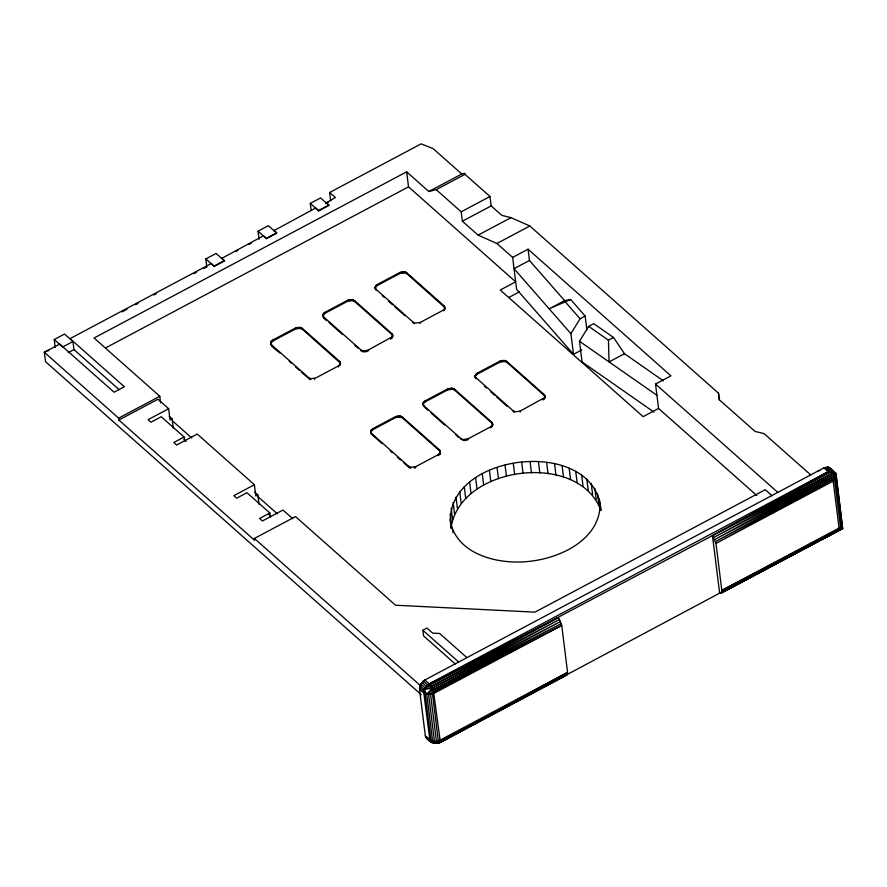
<?xml version="1.0" encoding="UTF-8"?>
<svg xmlns="http://www.w3.org/2000/svg" width="887" height="887" viewBox="0 0 887 887"><rect width="100%" height="100%" fill="white"/><g stroke="black" fill="none" stroke-linecap="round" stroke-linejoin="round"><path stroke-width="1.33" d="M451.173 528.142C438.71 452.825 595.931 433.71 600.942 510.513M451.516 528.408L450.164 513.773M600.166 504.248C599.778 540.094 559.564 558.411 528.597 561.438C498.427 564.842 455.231 554.597 450.075 519.383M419.484 688.911L420.804 683.966L424.962 679.996L430.372 684.964L433.311 689.898L440.085 740.168L439.32 743.04C433.71 744.337 427.212 741.41 425.339 735.855L419.484 688.911C422.855 693.401 428.986 696.173 434.231 693.224L561.737 625.435L559.475 619.436L558.222 617.585L427.667 684.831L424.252 689.454L423.775 692.703L430.018 741L430.805 742.031L439.32 743.04L567.203 674.94L567.58 672.379L561.737 625.435L433.909 691.638L432.49 693.944L438.333 740.889L440.118 741.499L567.591 673.909L439.852 742.474L430.949 740.523L425.339 735.855M421.602 683.7L423.432 680.739L823.923 467.87L828.491 467.205L836.042 473.547L842.65 528.608L720.687 593.359L719.623 593.159L439.852 742.474M279.882 353.037C277.254 350.321 266.167 344.533 272.764 340.054L295.393 328.035L300.383 327.403L302.356 328.378L339.51 361.297L340.508 363.803L340.109 362.029M270.746 344.156L270.69 342.349M326.959 320.684C323.744 319.442 320.817 314.242 325.008 312.291L347.626 300.261L352.616 299.629L354.6 300.604L391.744 333.534L392.619 335.086L392.276 337.759L392.619 335.086M322.99 316.382L322.935 314.575M340.386 362.861L339.932 364.59L338.257 366.021L315.628 378.05L310.638 378.671L308.665 377.707L271.511 344.777L270.635 343.214M375.101 287.676L376.099 290.171L375.168 286.8L377.241 284.516L399.86 272.486L404.849 271.854L406.834 272.83L443.977 305.76L444.975 308.255L444.575 306.492M375.223 288.619L375.168 286.8M370.655 431.869L371.11 430.14L372.784 428.698L395.402 416.679L400.392 416.047L402.376 417.023L439.531 449.942L440.34 452.381L438.267 454.665L415.648 466.695L410.659 467.327L408.674 466.351L371.531 433.421L370.655 431.869L371.642 434.364L381.964 443.511M370.766 432.801L370.711 430.993M422.944 403.219L423.764 405.647L460.918 438.577L462.892 439.553L467.881 438.921L490.511 426.891L492.573 424.607L491.764 422.179L454.61 389.249L452.636 388.273L447.647 388.905L425.017 400.935L422.944 403.219L423.886 406.59L423.764 405.647M444.853 307.312L444.398 309.042L442.724 310.472L420.105 322.502L415.116 323.134L413.131 322.158L375.988 289.229M475.122 376.321L475.521 378.084L475.188 375.445L477.25 373.161L499.88 361.131L504.869 360.499L506.843 361.475L543.997 394.405L544.873 395.957L544.529 398.629L544.873 395.957M475.244 377.263L475.188 375.445M492.174 425.461L492.296 426.403L492.64 423.731M842.65 528.608L839.047 528.053L833.203 481.109L836.042 473.547L828.491 467.205L833.658 472.727L835.809 473.691L842.65 528.608L788.122 557.069M451.561 525.037C463.446 465.365 578.634 451.538 600.71 510.014L599.313 498.749M840.71 529.362L720.687 593.359L721.441 592.926L721.83 590.376L715.975 543.432L712.461 535.582L430.372 684.964L427.667 684.831L423.387 681.039M270.812 343.291L272.886 340.996L295.504 328.966L300.493 328.345L302.478 329.321L340.22 362.971M323.045 315.517L325.119 313.222L347.737 301.203L352.738 300.571L354.711 301.547L391.866 334.466L392.741 336.029M375.29 287.743L377.352 285.448L399.982 273.429L404.971 272.797L406.945 273.773L444.697 307.423M370.833 431.936L372.906 429.641L395.524 417.611L400.514 416.99L402.498 417.965L439.642 450.884L440.517 452.448M444.908 309.131L444.52 309.984L444.398 309.042M492.751 424.673L491.875 423.11L454.732 390.191L452.747 389.216L447.758 389.848L425.139 401.866L423.465 403.308L423.276 405.858M475.299 376.387L477.372 374.103L499.991 362.073L504.98 361.441L506.965 362.417L544.119 395.347L544.995 396.899M439.242 454.011L439.353 454.953L440.462 453.312M419.961 685.651L424.252 689.454L432.479 688.124L560.551 621.488L433.311 689.898L430.572 694.355L436.426 741.299L440.085 740.168L567.58 672.379L440.118 741.499M581.794 349.899L573.49 354.312L570.906 333.656L580.087 318.777L585.165 316.071L570.651 299.484L564.609 300.626L549.186 308.831L570.651 299.484M653.885 412.056L582.06 361.918L579.488 341.262L588.658 326.372L593.736 323.666L613.516 337.47L624.492 353.713L663.443 380.9M322.868 315.45L323.744 317.003L360.898 349.933L362.872 350.908L367.872 350.276L392.165 336.816M475.399 377.152L513.152 410.803L515.125 411.779L520.115 411.147L544.418 397.686M430.217 741.155L431.925 742.674L439.32 743.04L432.59 741.111L426.747 694.166L432.479 688.124L559.475 619.436L431.481 686.449L426.259 686.183L421.968 682.391M828.491 467.205L835.809 473.691L713.713 537.433L833.658 472.727L828.214 471.673L712.461 535.582L719.623 593.159M835.399 476.009L715.565 541.547L834.49 478.614L840.71 528.541L721.841 591.906L841.963 528.719L835.399 476.009L714.789 539.484L835.809 473.691M834.49 478.614L715.975 543.432L833.203 481.109M720.854 592.505L723.249 591.174M431.481 686.449L558.222 617.585M830.997 472.006L712.461 535.582L833.658 472.727L827.105 466.983L830.997 472.006L825.542 467.216L828.214 471.673L429.241 683.788M439.764 742.497L478.792 721.574M481.231 720.266L488.549 716.341M490.988 715.033L506.843 706.54M509.282 705.232L520.259 699.344M522.698 698.036L530.016 694.122M537.334 690.197L543.432 686.926M550.749 683.001L553.189 681.693M433.909 691.638L561.327 623.55L433.311 689.898M731.853 586.629L736.742 584.012M762.41 570.308L764.86 568.999M721.441 592.926L841.963 528.719M330.685 200.961L329.631 192.501L421.148 143.849L433.111 148.617L461.761 174.007L464.832 173.231L464.988 174.351L489.99 196.515L491.165 205.906L501.876 215.397L510.934 217.603L529.827 225.985L718.481 393.185L719.313 399.76L755.037 431.426L764.095 433.621L810.729 474.944M55.249 347.593L54.251 339.521L64.529 334.055L72.956 341.528L73.965 349.6L119.235 389.726M205.817 258.937L216.095 253.471L224.522 260.944L214.244 266.41L205.817 258.937L206.815 267.02M258.05 231.163L268.329 225.697L276.766 233.17L266.477 238.636L258.05 231.163L259.059 239.246M310.284 203.4L320.573 197.934L328.999 205.396L318.721 210.862L310.284 203.4L311.126 210.119M214.244 266.41L211.339 263.506L70.062 338.623L124.346 386.743L114.068 392.209L59.773 344.089L44.35 352.283L45.514 361.674L421.27 694.698M221.672 258.416L263.572 235.731L266.477 238.636M273.906 230.642L315.816 207.957L318.721 210.862M326.139 202.868L335.353 197.568L329.631 192.501M122.118 311.847L126.996 309.253M135.534 304.707L137.973 303.409M153.839 294.983L156.278 293.686M194.087 273.584L196.526 272.287M203.844 268.395L206.283 267.098M235.554 251.542L237.993 250.245M248.97 244.402L251.409 243.105M325.806 203.555L328.245 202.258M214.199 266.033L224.478 260.567L221.628 258.039M266.433 238.259L276.722 232.793L273.861 230.265M318.666 210.496L328.955 205.03L326.094 202.491M72.956 341.528L62.678 346.994L54.251 339.521M464.988 174.351L436.193 189.663L428.853 191.503L406.645 171.823L94.055 338.014L159.782 396.267L160.602 402.842M68.255 352.638L73.965 349.6M105.697 347.848L408.519 186.847L406.645 171.823M428.853 191.503L461.761 174.007M573.49 354.312L516.611 289.328L512.642 257.407L496.92 243.481L478.082 235.144L462.371 221.207L461.196 211.816L489.99 196.515M462.371 221.207L491.165 205.906M772.222 495.833L765.281 489.679L534.95 612.141L395.535 605.222L295.515 516.578L254.381 538.442L254.613 540.316L118.88 420.017L118.647 418.143L159.782 396.267M118.88 420.017L157.953 399.239L168.674 408.741L170.071 420.006L172.133 418.908L169.206 416.325M478.082 235.144L510.99 217.648M168.674 408.741L148.107 419.673L150.967 422.201L161.246 416.735L184.108 437.003L184.607 441.027M496.92 243.481L529.827 225.985M512.642 257.407L528.064 249.203L670.938 375.844L655.515 384.049L658.564 408.452L756.811 495.534M184.108 437.003L173.83 442.469L176.679 444.997L197.247 434.065L254.403 484.723L255.8 495.988L257.862 494.891L254.802 492.185M528.064 249.203L529.461 260.479L514.039 268.672L570.906 333.656M508.772 297.5L519.449 291.823M254.403 484.723L233.835 495.656L236.696 498.184L246.974 492.717L269.836 512.985L270.335 517.01M269.836 512.985L259.558 518.452L262.408 520.979L282.975 510.047L292.721 518.684M588.658 326.372L608.427 340.176L613.516 337.47M624.492 353.713L609.07 361.907L608.427 340.176M658.564 408.452L643.13 416.657L500.257 290.016L515.68 281.822L408.519 186.847M455.208 663.942L423.565 635.901L422.866 630.269L426.98 628.074L432.69 633.141L439.664 633.484L466.895 657.622M839.047 528.053L721.83 590.376L840.71 528.541M524.006 697.06L526.434 695.774M537.389 689.975L539.828 688.689M550.783 682.89L553.222 681.604M729.413 588.003L736.753 584.134M742.862 580.907L745.313 579.621M747.763 578.335L750.202 577.049M752.653 575.752L758.762 572.536M761.212 571.25L772.222 565.44M774.661 564.154L785.671 558.355M430.805 742.031L432.59 741.111M835.077 474.024L836.042 473.547M415.77 467.637L414.606 468.114L414.484 467.172M818.28 470.797L819.81 470.576M48.94 350.753L47.798 350.365L44.35 352.283L118.647 418.143M439.32 743.04L434.464 741.377L428.609 694.432L432.479 688.124L425.084 687.758L420.804 683.966M361.896 351.452L362.994 351.84L362.872 350.908M437.579 742.796L438.544 743.151M426.514 738.228L427.645 738.871M301.558 372.241L309.663 379.226L309.541 378.283M579.488 341.262L656.923 395.314M823.923 467.87L828.214 471.673M436.193 189.663L461.196 211.816M655.515 384.049L777.821 492.44M382.297 295.659L384.359 297.489M388.484 301.148L392.608 304.806M394.671 306.636L404.993 315.783M484.369 386.133L486.431 387.963M490.566 391.622L494.691 395.28M496.753 397.11L507.076 406.257M329.022 322.513L342.437 334.41M354.822 345.387L357.916 348.125M424.917 407.499L428.011 410.249M431.104 412.987L444.52 424.884M455.874 434.94L458.967 437.69M289.173 361.264L291.235 363.093M295.36 366.752L299.496 370.411M390.225 450.829L392.287 452.658M397.443 457.226L400.536 459.976M403.629 462.715L408.796 467.283L408.674 466.351M422.866 630.269L458.59 661.924M172.366 420.793L191.758 437.978M258.095 496.775L277.487 513.961M184.086 439.497L186.126 441.305M268.794 514.571L270.834 516.389M254.381 538.442L421.125 686.228M419.518 687.336L423.809 691.139L425.095 693.579L430.949 740.523L430.018 741L425.727 737.197M830.409 468.879L835.776 473.68L829.622 467.848L831.962 470.598M529.461 260.479L564.609 300.626M565.562 302.179L580.087 318.777M424.252 689.454L426.747 694.166M718.481 393.185L719.313 399.893M585.165 316.071L586.872 329.731M597.516 493.405L598.913 504.67M594.811 488.293L596.219 499.558M591.23 483.47L592.638 494.735M586.817 479.013L588.225 490.278M581.628 474.966L583.036 486.231M575.73 471.385L577.138 482.65M569.199 468.303L570.607 479.579M562.114 465.775L563.511 477.051M554.552 463.834L555.961 475.099M544.596 395.136L544.718 396.068M544.818 396.833L544.928 397.775M543.997 394.405L544.119 395.347M543.709 398.474L543.831 399.405M542.744 399.117L542.855 400.059M546.636 462.482L548.033 473.747M538.442 461.761L539.839 473.026M530.082 461.661L531.479 472.926M520.115 411.147L520.237 412.089M521.656 462.194L523.053 473.458M514.028 411.38L514.15 412.322M513.152 410.803L513.263 411.745M506.843 361.475L506.965 362.417M505.967 360.898L506.089 361.841M504.869 360.499L504.98 361.441M503.628 360.322L503.738 361.264M502.319 360.377L502.43 361.319M501.044 360.654L501.155 361.586M513.274 463.358L514.671 474.623M499.88 361.131L499.991 362.073M505.047 465.121L506.444 476.386M492.363 422.911L492.473 423.842M492.573 424.607L492.695 425.549M491.764 422.179L491.875 423.11M497.064 467.482L498.461 478.747M491.476 426.237L491.586 427.179M490.511 426.891L490.622 427.833M489.436 470.387L490.844 481.663M477.25 373.161L477.372 374.103M476.286 373.815L476.408 374.746M475.576 374.591L475.698 375.534M475.997 377.873L476.119 378.816M482.262 473.824L483.659 485.089M475.62 477.738L477.029 489.003M467.881 438.921L468.003 439.863M466.717 439.398L466.839 440.34M465.442 439.675L465.564 440.617M469.6 482.073L471.008 493.349M464.134 439.73L464.256 440.662M462.892 439.553L463.014 440.484M460.918 438.577L461.029 439.52M454.61 389.249L454.732 390.191M443.977 305.76L444.099 306.691M453.734 388.672L453.845 389.604M443.688 309.829L443.81 310.76M452.636 388.273L452.747 389.216M464.289 486.786L465.686 498.062M451.383 388.096L451.505 389.038M450.086 388.151L450.197 389.094M448.8 388.428L448.922 389.36M447.647 388.905L447.758 389.848M459.732 491.819L461.14 503.084M456.007 497.097L457.404 508.362M453.146 502.563L454.543 513.828M451.184 508.151L452.592 519.416M452.736 530.226L453.046 532.732M450.94 524.882L451.405 528.641M440.129 450.674L440.24 451.616M439.531 449.942L439.642 450.884M439.941 453.235L440.063 454.177M438.267 454.665L438.389 455.608M420.105 322.502L420.216 323.445M425.017 400.935L425.139 401.866M424.053 401.578L424.174 402.521M414.007 322.735L414.129 323.677M423.343 402.365L423.465 403.308M413.131 322.158L413.253 323.101M406.834 272.83L406.945 273.773M405.947 272.254L406.069 273.196M404.849 271.854L404.971 272.797M403.607 271.677L403.718 272.619M402.299 271.732L402.421 272.675M401.024 272.01L401.135 272.941M399.86 272.486L399.982 273.429M410.659 467.327L410.77 468.258M409.561 466.928L409.672 467.87M392.342 334.255L392.464 335.197M392.564 335.962L392.675 336.905M402.376 417.023L402.498 417.965M391.744 333.534L391.866 334.466M401.501 416.447L401.611 417.378M391.455 337.592L391.577 338.535M400.392 416.047L400.514 416.99M390.491 338.246L390.602 339.189M399.15 415.87L399.272 416.812M397.842 415.925L397.964 416.857M396.567 416.191L396.689 417.134M395.402 416.679L395.524 417.611M377.241 284.516L377.352 285.448M376.276 285.17L376.387 286.102M375.567 285.947L375.678 286.889M375.389 288.508L375.5 289.439M367.872 350.276L367.983 351.219M366.708 350.753L366.819 351.695M365.433 351.03L365.544 351.973M364.125 351.086L364.235 352.017M372.784 428.698L372.906 429.641M371.819 429.352L371.93 430.295M371.11 430.14L371.232 431.071M371.531 433.421L371.642 434.364M360.898 349.933L361.009 350.875M354.6 300.604L354.711 301.547M370.932 432.69L371.043 433.632M353.713 300.028L353.835 300.959M352.616 299.629L352.738 300.571M351.374 299.451L351.485 300.394M350.066 299.507L350.177 300.449M348.791 299.784L348.901 300.715M347.626 300.261L347.737 301.203M339.51 361.297L339.621 362.24M339.932 364.59L340.043 365.533M339.222 365.366L338.368 366.963L338.257 366.021M325.008 312.291L325.119 313.222M324.032 312.934L324.154 313.876M323.334 313.721L323.445 314.663M323.744 317.003L323.866 317.945M323.145 316.271L323.267 317.213M314.475 378.527L314.586 379.47M310.638 378.671L310.76 379.614M308.665 377.707L308.776 378.638M302.356 328.378L302.478 329.321M301.48 327.791L301.602 328.733M300.383 327.403L300.493 328.345M299.13 327.225L299.252 328.168M297.832 327.281L297.943 328.212M296.546 327.547L296.668 328.489M295.393 328.035L295.504 328.966M272.764 340.054L272.886 340.996M271.799 340.708L271.921 341.65M271.089 341.495L271.211 342.426M271.511 344.777L271.633 345.719M270.912 344.045L271.034 344.988M257.862 494.891L259.026 504.282M172.133 418.908L173.298 428.299"/></g></svg>
